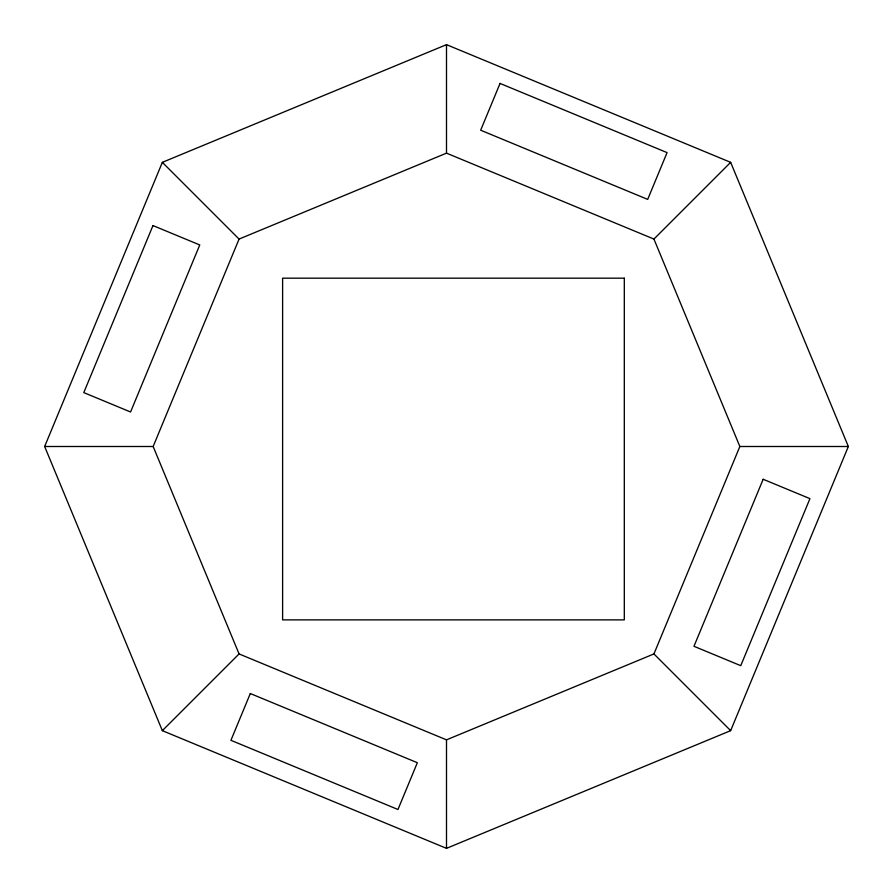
<?xml version="1.0" encoding="UTF-8"?>
<svg xmlns="http://www.w3.org/2000/svg" width="893" height="893" viewBox="0 0 893 893"><rect width="100%" height="100%" fill="white"/><g stroke="black" fill="none" stroke-linecap="round" stroke-linejoin="round"><path stroke-width="1.34" d="M44.65 446.5L162.347 162.347L446.5 44.65L730.653 162.347L848.35 446.5L730.653 730.653L446.5 848.35L162.347 730.653L44.65 446.5L153.149 446.5L239.067 239.067L446.5 153.149L653.933 239.067L739.85 446.5L653.933 653.933L446.5 739.85L239.067 653.933L153.149 446.5M162.347 730.653L239.067 653.933M653.933 239.067L730.653 162.347M739.85 446.5L848.35 446.5M162.347 162.347L239.067 239.067M653.933 653.933L730.653 730.653M446.5 44.65L446.5 153.149M446.5 739.85L446.5 848.35M152.971 225.572L83.786 392.607L130.568 411.986L199.753 244.95L152.971 225.572M500.047 83.429L480.668 130.211L647.693 199.396L667.071 152.614L500.047 83.429M250.308 693.526L230.93 740.308L397.965 809.493L417.344 762.711L250.308 693.526M763.158 479.262L693.973 646.298L740.755 665.676L809.94 498.64L763.158 479.262M624.307 278.181L282.612 278.181L282.612 619.876L624.307 619.876L624.307 278.181"/></g></svg>
